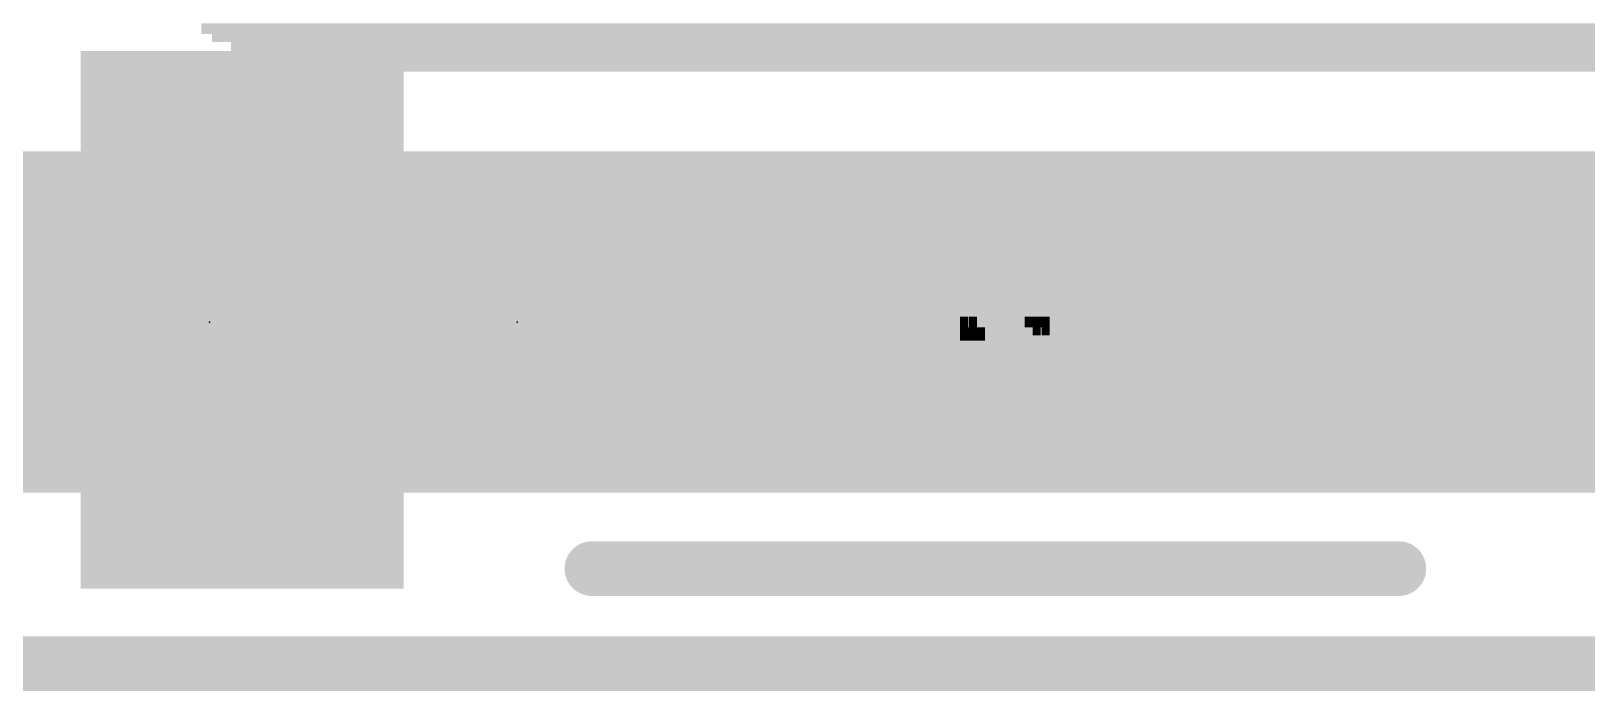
# Model space of a CAD drawing. Extents: x -6.3 to 43.3, y -21.6 to 50.8.
# Drawn here: x 18.01 to 23.79, y -0.1 to 2.35 of the extents above; entities that cross this region are included whole.
import ezdxf

# ---------------------------------------------------------------- set-up
doc = ezdxf.new("R2010")
doc.units = 0
for name, color, linetype in [('1', 12, 'CONTINUOUS'), ('15', 30, 'CONTINUOUS'), ('16', 132, 'CONTINUOUS'), ('2', 41, 'CONTINUOUS'), ('20', 31, 'CONTINUOUS'), ('21', 41, 'CONTINUOUS'), ('22', 40, 'CONTINUOUS'), ('23', 53, 'CONTINUOUS')]:
    doc.layers.add(name, color=color, linetype=linetype)

# ---------------------------------------------------------------- blocks, each defined once
blk = doc.blocks.new('RECT')
blk.add_solid([(-0.5, -0.5), (0.5, -0.5), (-0.5, 0.5), (0.5, 0.5)])

msp = doc.modelspace()

# ---------------------------------------------------------------- linework, layer by layer
at = {"layer": '1', "const_width": 0.1524}
msp.add_lwpolyline([(43.18, 0), (0, 0)], dxfattribs=at)
at = {"layer": '15', "const_width": 0.1524}
msp.add_lwpolyline([(0, 0), (43.18, 0)], dxfattribs=at)
at = {"layer": '16', "const_width": 0.1524}
msp.add_lwpolyline([(43.18, 0), (0, 0)], dxfattribs=at)
at = {"layer": '2', "const_width": 0.1524}
msp.add_lwpolyline([(0, 0), (43.18, 0)], dxfattribs=at)
at = {"layer": '20', "const_width": 0.2032}
msp.add_lwpolyline([(42.0164, 0), (1.0749, 0)], dxfattribs=at)
at = {"layer": '21', "const_width": 1.27}
for points in [[(0.762, 1.27), (19.685, 1.27)], [(29.845, 1.27), (23.622, 1.27)]]:
    msp.add_lwpolyline(points, dxfattribs=at)
at = {"layer": '21', "const_width": 0.635}
for points in [[(19.685, 0.9525, 1), (19.685, 1.5875)], [(23.622, 1.5875, 1), (23.622, 0.9525)]]:
    msp.add_lwpolyline(points, format="xyb", dxfattribs=at)
at = {"layer": '22'}
for points, const_width in [([(29.845, 1.27), (0.762, 1.27)], 1.27), ([(23.09, 0.353), (20.09, 0.353)], 0.2032)]:
    msp.add_lwpolyline(points, dxfattribs=dict(at, const_width=const_width))
at = {"layer": '22', "const_width": 0.1016}
for points in [[(20.09, 0.4038, 1), (20.09, 0.3022)], [(23.09, 0.3022, 1), (23.09, 0.4038)]]:
    msp.add_lwpolyline(points, format="xyb", dxfattribs=at)
at = {"layer": '23'}
for p in [(18.669, 1.27), (19.812, 1.27)]:
    msp.add_point(p, dxfattribs=at)

# ---------------------------------------------------------------- block references
at = {"layer": '16', "xscale": 1.2, "yscale": 2, "rotation": 180}
msp.add_blockref('RECT', (18.79, 1.278), dxfattribs=at)
at = {"layer": '21'}
for p, xscale, yscale in [((21.598, 2.361), 5.92, 0.04), ((21.598, 2.326), 5.84, 0.03), ((21.598, 2.291), 5.7, 0.04), ((21.598, 2.256), 5.56, 0.03), ((21.598, 2.221), 5.36, 0.04), ((21.594, 1.865), 5.07, 0.03), ((21.627, 1.865), 2.91, 0.03), ((21.594, 1.835), 5.07, 0.03), ((21.594, 1.81), 5.07, 0.02), ((21.594, 1.78), 5.07, 0.04), ((21.627, 1.835), 2.91, 0.03), ((21.627, 1.81), 2.91, 0.02), ((21.627, 1.78), 2.91, 0.04), ((21.594, 1.745), 5.07, 0.03), ((21.627, 1.745), 2.91, 0.03), ((21.594, 1.715), 5.07, 0.03), ((21.594, 1.69), 5.07, 0.02), ((19.914, 1.665), 1.71, 0.03), ((21.627, 1.715), 2.91, 0.03), ((21.627, 1.69), 2.91, 0.02), ((20.487, 1.665), 0.63, 0.03), ((22.539, 1.665), 3.18, 0.03), ((22.032, 1.665), 2.1, 0.03), ((19.884, 1.63), 1.65, 0.04), ((20.457, 1.63), 0.57, 0.04), ((21.159, 1.63), 0.24, 0.04), ((21.192, 1.63), 0.24, 0.04), ((21.609, 1.63), 0.36, 0.04), ((21.642, 1.63), 0.36, 0.04), ((21.999, 1.63), 0.12, 0.04), ((22.032, 1.63), 0.12, 0.04), ((23.304, 1.63), 1.65, 0.04), ((22.797, 1.63), 0.57, 0.04), ((19.854, 1.595), 1.59, 0.03), ((19.839, 1.575), 1.56, 0.03), ((20.427, 1.595), 0.51, 0.03), ((20.412, 1.575), 0.48, 0.03), ((21.174, 1.595), 0.15, 0.03), ((21.189, 1.575), 0.12, 0.03), ((21.207, 1.595), 0.15, 0.03), ((21.222, 1.575), 0.12, 0.03), ((21.609, 1.595), 0.3, 0.03), ((21.624, 1.575), 0.27, 0.03), ((21.642, 1.595), 0.3, 0.03), ((21.657, 1.575), 0.27, 0.03), ((21.984, 1.595), 0.09, 0.03), ((21.984, 1.575), 0.09, 0.03), ((22.017, 1.595), 0.09, 0.03), ((22.017, 1.575), 0.09, 0.03), ((23.334, 1.595), 1.59, 0.03), ((23.349, 1.575), 1.56, 0.03), ((22.827, 1.595), 0.51, 0.03), ((22.842, 1.575), 0.48, 0.03), ((19.809, 1.545), 1.5, 0.03), ((19.809, 1.51), 1.5, 0.04), ((20.382, 1.545), 0.42, 0.03), ((20.382, 1.51), 0.42, 0.04), ((21.189, 1.545), 0.12, 0.03), ((21.189, 1.51), 0.12, 0.04), ((21.222, 1.545), 0.12, 0.03), ((21.222, 1.51), 0.12, 0.04), ((21.624, 1.545), 0.27, 0.03), ((21.639, 1.51), 0.24, 0.04), ((21.657, 1.545), 0.27, 0.03), ((21.672, 1.51), 0.24, 0.04), ((21.984, 1.545), 0.09, 0.03), ((21.984, 1.51), 0.09, 0.04), ((22.017, 1.545), 0.09, 0.03), ((22.017, 1.51), 0.09, 0.04), ((23.364, 1.545), 1.53, 0.03), ((23.379, 1.51), 1.5, 0.04), ((22.857, 1.545), 0.45, 0.03), ((22.872, 1.51), 0.42, 0.04), ((19.794, 1.475), 1.47, 0.03), ((19.779, 1.455), 1.44, 0.03), ((20.367, 1.475), 0.39, 0.03), ((20.352, 1.455), 0.36, 0.03), ((20.874, 1.455), 0.21, 0.03), ((20.907, 1.455), 0.21, 0.03), ((21.174, 1.455), 0.15, 0.03), ((21.189, 1.475), 0.12, 0.03), ((21.207, 1.455), 0.15, 0.03), ((21.222, 1.475), 0.12, 0.03), ((21.654, 1.475), 0.21, 0.03), ((21.669, 1.455), 0.18, 0.03), ((21.687, 1.475), 0.21, 0.03), ((21.702, 1.455), 0.18, 0.03), ((21.984, 1.475), 0.09, 0.03), ((21.984, 1.455), 0.09, 0.03), ((22.017, 1.475), 0.09, 0.03), ((22.017, 1.455), 0.09, 0.03), ((22.329, 1.455), 0.18, 0.03), ((22.362, 1.455), 0.18, 0.03), ((23.394, 1.475), 1.47, 0.03), ((23.409, 1.455), 1.44, 0.03), ((22.887, 1.475), 0.39, 0.03), ((22.902, 1.455), 0.36, 0.03), ((19.779, 1.425), 1.44, 0.03), ((19.779, 1.39), 1.44, 0.04), ((20.352, 1.425), 0.36, 0.03), ((20.352, 1.39), 0.36, 0.04), ((20.964, 1.39), 0.57, 0.04), ((20.979, 1.425), 0.54, 0.03), ((20.997, 1.39), 0.57, 0.04), ((21.012, 1.425), 0.54, 0.03), ((21.669, 1.425), 0.18, 0.03), ((21.684, 1.39), 0.15, 0.04), ((21.702, 1.425), 0.18, 0.03), ((21.717, 1.39), 0.15, 0.04), ((21.984, 1.425), 0.09, 0.03), ((21.984, 1.39), 0.09, 0.04), ((22.017, 1.425), 0.09, 0.03), ((22.017, 1.39), 0.09, 0.04), ((22.344, 1.425), 0.21, 0.03), ((22.359, 1.39), 0.24, 0.04), ((22.377, 1.425), 0.21, 0.03), ((22.392, 1.39), 0.24, 0.04), ((23.409, 1.425), 1.44, 0.03), ((23.424, 1.39), 1.41, 0.04), ((22.902, 1.425), 0.36, 0.03), ((22.917, 1.39), 0.33, 0.04), ((19.764, 1.355), 1.41, 0.03), ((19.764, 1.325), 1.41, 0.03), ((20.337, 1.355), 0.33, 0.03), ((20.337, 1.325), 0.33, 0.03), ((20.754, 1.325), 0.21, 0.03), ((20.964, 1.355), 0.57, 0.03), ((20.787, 1.325), 0.21, 0.03), ((20.997, 1.355), 0.57, 0.03), ((21.189, 1.325), 0.12, 0.03), ((21.222, 1.325), 0.12, 0.03), ((21.699, 1.355), 0.12, 0.03), ((21.714, 1.325), 0.09, 0.03), ((21.732, 1.355), 0.12, 0.03), ((21.747, 1.325), 0.09, 0.03), ((21.984, 1.355), 0.09, 0.03), ((21.984, 1.325), 0.09, 0.03), ((22.017, 1.355), 0.09, 0.03), ((22.017, 1.325), 0.09, 0.03), ((22.374, 1.355), 0.27, 0.03), ((22.389, 1.325), 0.3, 0.03), ((22.407, 1.355), 0.27, 0.03), ((22.422, 1.325), 0.3, 0.03), ((23.424, 1.355), 1.41, 0.03), ((23.424, 1.325), 1.41, 0.03), ((22.917, 1.355), 0.33, 0.03), ((22.917, 1.325), 0.33, 0.03), ((19.764, 1.305), 1.41, 0.03), ((19.764, 1.27), 1.41, 0.04), ((20.337, 1.305), 0.33, 0.03), ((20.337, 1.27), 0.33, 0.04), ((20.739, 1.305), 0.18, 0.03), ((20.739, 1.27), 0.18, 0.04), ((20.772, 1.305), 0.18, 0.03), ((20.772, 1.27), 0.18, 0.04), ((21.204, 1.305), 0.09, 0.03), ((21.204, 1.27), 0.09, 0.04), ((21.237, 1.305), 0.09, 0.03), ((21.237, 1.27), 0.09, 0.04), ((21.474, 1.27), 0.03, 0.04), ((21.507, 1.27), 0.03, 0.04), ((21.714, 1.305), 0.09, 0.03), ((21.729, 1.27), 0.06, 0.04), ((21.747, 1.305), 0.09, 0.03), ((21.762, 1.27), 0.06, 0.04), ((21.984, 1.305), 0.09, 0.03), ((21.984, 1.27), 0.09, 0.04), ((22.017, 1.305), 0.09, 0.03), ((22.017, 1.27), 0.09, 0.04), ((22.389, 1.305), 0.3, 0.03), ((22.389, 1.27), 0.3, 0.04), ((22.422, 1.305), 0.3, 0.03), ((22.422, 1.27), 0.3, 0.04), ((23.424, 1.305), 1.41, 0.03), ((23.424, 1.27), 1.41, 0.04), ((22.917, 1.305), 0.33, 0.03), ((22.917, 1.27), 0.33, 0.04), ((19.764, 1.235), 1.41, 0.03), ((19.764, 1.215), 1.41, 0.03), ((20.337, 1.235), 0.33, 0.03), ((20.337, 1.215), 0.33, 0.03), ((20.739, 1.235), 0.18, 0.03), ((20.739, 1.215), 0.18, 0.03), ((20.772, 1.235), 0.18, 0.03), ((20.772, 1.215), 0.18, 0.03), ((21.204, 1.235), 0.09, 0.03), ((21.204, 1.215), 0.09, 0.03), ((21.237, 1.235), 0.09, 0.03), ((21.237, 1.215), 0.09, 0.03), ((21.489, 1.235), 0.06, 0.03), ((21.489, 1.215), 0.06, 0.03), ((21.522, 1.235), 0.06, 0.03), ((21.522, 1.215), 0.06, 0.03), ((21.744, 1.235), 0.03, 0.03), ((21.777, 1.235), 0.03, 0.03), ((21.984, 1.235), 0.09, 0.03), ((21.984, 1.215), 0.09, 0.03), ((22.017, 1.235), 0.09, 0.03), ((22.017, 1.215), 0.09, 0.03), ((22.389, 1.235), 0.3, 0.03), ((22.389, 1.215), 0.3, 0.03), ((22.422, 1.235), 0.3, 0.03), ((22.422, 1.215), 0.3, 0.03), ((23.424, 1.235), 1.41, 0.03), ((23.424, 1.215), 1.41, 0.03), ((22.917, 1.235), 0.33, 0.03), ((22.917, 1.215), 0.33, 0.03), ((19.764, 1.185), 1.41, 0.03), ((19.779, 1.15), 1.44, 0.04), ((20.337, 1.185), 0.33, 0.03), ((20.352, 1.15), 0.36, 0.04), ((20.829, 1.185), 0.3, 0.03), ((20.829, 1.15), 0.3, 0.04), ((20.862, 1.185), 0.3, 0.03), ((20.862, 1.15), 0.3, 0.04), ((21.204, 1.185), 0.09, 0.03), ((21.204, 1.15), 0.09, 0.04), ((21.237, 1.185), 0.09, 0.03), ((21.237, 1.15), 0.09, 0.04), ((21.504, 1.185), 0.09, 0.03), ((21.519, 1.15), 0.12, 0.04), ((21.537, 1.185), 0.09, 0.03), ((21.552, 1.15), 0.12, 0.04), ((21.984, 1.185), 0.09, 0.03), ((21.984, 1.15), 0.09, 0.04), ((22.017, 1.185), 0.09, 0.03), ((22.017, 1.15), 0.09, 0.04), ((22.374, 1.185), 0.27, 0.03), ((22.374, 1.15), 0.27, 0.04), ((22.407, 1.185), 0.27, 0.03), ((22.407, 1.15), 0.27, 0.04), ((23.424, 1.185), 1.41, 0.03), ((23.424, 1.15), 1.41, 0.04), ((22.917, 1.185), 0.33, 0.03), ((22.917, 1.15), 0.33, 0.04), ((19.779, 1.115), 1.44, 0.03), ((19.779, 1.085), 1.44, 0.03), ((20.352, 1.115), 0.36, 0.03), ((20.352, 1.085), 0.36, 0.03), ((20.844, 1.115), 0.27, 0.03), ((20.859, 1.085), 0.24, 0.03), ((20.877, 1.115), 0.27, 0.03), ((20.892, 1.085), 0.24, 0.03), ((21.204, 1.115), 0.09, 0.03), ((21.204, 1.085), 0.09, 0.03), ((21.237, 1.115), 0.09, 0.03), ((21.237, 1.085), 0.09, 0.03), ((21.534, 1.115), 0.15, 0.03), ((21.534, 1.085), 0.15, 0.03), ((21.567, 1.115), 0.15, 0.03), ((21.567, 1.085), 0.15, 0.03), ((21.984, 1.115), 0.09, 0.03), ((21.984, 1.085), 0.09, 0.03), ((22.017, 1.115), 0.09, 0.03), ((22.017, 1.085), 0.09, 0.03), ((22.359, 1.115), 0.24, 0.03), ((22.344, 1.085), 0.21, 0.03), ((22.392, 1.115), 0.24, 0.03), ((22.377, 1.085), 0.21, 0.03), ((23.409, 1.115), 1.44, 0.03), ((23.409, 1.085), 1.44, 0.03), ((22.902, 1.115), 0.36, 0.03), ((22.902, 1.085), 0.36, 0.03), ((19.794, 1.065), 1.47, 0.03), ((19.794, 1.03), 1.47, 0.04), ((20.367, 1.065), 0.39, 0.03), ((20.367, 1.03), 0.39, 0.04), ((20.874, 1.065), 0.15, 0.03), ((20.907, 1.065), 0.15, 0.03), ((21.204, 1.065), 0.09, 0.03), ((21.204, 1.03), 0.09, 0.04), ((21.237, 1.065), 0.09, 0.03), ((21.237, 1.03), 0.09, 0.04), ((21.549, 1.065), 0.18, 0.03), ((21.564, 1.03), 0.21, 0.04), ((21.582, 1.065), 0.18, 0.03), ((21.597, 1.03), 0.21, 0.04), ((21.984, 1.065), 0.09, 0.03), ((21.984, 1.03), 0.09, 0.04), ((22.017, 1.065), 0.09, 0.03), ((22.017, 1.03), 0.09, 0.04), ((22.299, 1.065), 0.12, 0.03), ((22.332, 1.065), 0.12, 0.03), ((23.394, 1.065), 1.47, 0.03), ((23.394, 1.03), 1.47, 0.04), ((22.887, 1.065), 0.39, 0.03), ((22.887, 1.03), 0.39, 0.04), ((19.809, 0.995), 1.5, 0.03), ((19.824, 0.975), 1.53, 0.03), ((20.382, 0.995), 0.42, 0.03), ((20.397, 0.975), 0.45, 0.03), ((21.204, 0.995), 0.09, 0.03), ((21.204, 0.975), 0.09, 0.03), ((21.237, 0.995), 0.09, 0.03), ((21.237, 0.975), 0.09, 0.03), ((21.579, 0.995), 0.24, 0.03), ((21.579, 0.975), 0.24, 0.03), ((21.612, 0.995), 0.24, 0.03), ((21.612, 0.975), 0.24, 0.03), ((21.984, 0.995), 0.09, 0.03), ((21.984, 0.975), 0.09, 0.03), ((22.017, 0.995), 0.09, 0.03), ((22.017, 0.975), 0.09, 0.03), ((23.364, 0.975), 1.53, 0.03), ((23.379, 0.995), 1.5, 0.03), ((22.857, 0.975), 0.45, 0.03), ((22.872, 0.995), 0.42, 0.03), ((19.839, 0.945), 1.56, 0.03), ((19.869, 0.91), 1.62, 0.04), ((20.412, 0.945), 0.48, 0.03), ((20.442, 0.91), 0.54, 0.04), ((21.189, 0.91), 0.18, 0.04), ((21.189, 0.945), 0.12, 0.03), ((21.222, 0.91), 0.18, 0.04), ((21.222, 0.945), 0.12, 0.03), ((21.594, 0.91), 0.33, 0.04), ((21.594, 0.945), 0.27, 0.03), ((21.627, 0.91), 0.33, 0.04), ((21.627, 0.945), 0.27, 0.03), ((21.984, 0.945), 0.09, 0.03), ((21.999, 0.91), 0.12, 0.04), ((22.017, 0.945), 0.09, 0.03), ((22.032, 0.91), 0.12, 0.04), ((23.319, 0.91), 1.62, 0.04), ((22.812, 0.91), 0.54, 0.04), ((23.349, 0.945), 1.56, 0.03), ((22.842, 0.945), 0.48, 0.03), ((19.899, 0.875), 1.68, 0.03), ((20.472, 0.875), 0.6, 0.03), ((21.159, 0.875), 0.24, 0.03), ((21.192, 0.875), 0.24, 0.03), ((21.609, 0.875), 0.36, 0.03), ((21.642, 0.875), 0.36, 0.03), ((21.984, 0.875), 0.15, 0.03), ((22.017, 0.875), 0.15, 0.03), ((23.274, 0.875), 1.71, 0.03), ((22.767, 0.875), 0.63, 0.03), ((21.594, 0.845), 5.07, 0.03), ((21.594, 0.815), 5.07, 0.03), ((21.627, 0.845), 2.91, 0.03), ((21.627, 0.815), 2.91, 0.03), ((21.594, 0.785), 5.07, 0.03), ((21.594, 0.765), 5.07, 0.03), ((21.627, 0.785), 2.91, 0.03), ((21.627, 0.765), 2.91, 0.03), ((21.594, 0.735), 5.07, 0.03), ((21.594, 0.705), 5.07, 0.03), ((21.627, 0.735), 2.91, 0.03), ((21.627, 0.705), 2.91, 0.03), ((21.594, 0.675), 5.07, 0.03), ((21.627, 0.675), 2.91, 0.03)]:
    msp.add_blockref('RECT', p, dxfattribs=dict(at, xscale=xscale, yscale=yscale))

doc.saveas('drawing.dxf')
